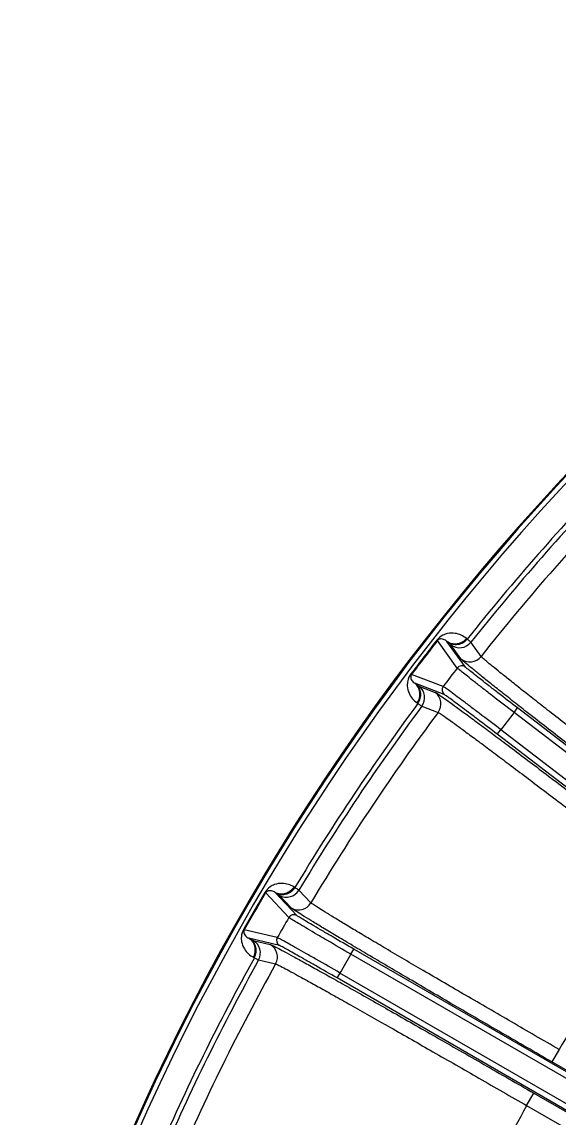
# Model space of a CAD drawing. Header units: millimetres. Extents: x -6 to 705, y -10 to 538.
# Drawn here: x 473.38 to 480.83, y 333.34 to 348.53 of the extents above; entities that cross this region are included whole.
import ezdxf

# ---------------------------------------------------------------- set-up
doc = ezdxf.new("R2010")
doc.units = ezdxf.units.MM

msp = doc.modelspace()

# ---------------------------------------------------------------- linework, layer by layer
at = {"color": 0, "linetype": 'Continuous', "lineweight": -3}
for p, q in [((479.132, 339.963), (479.141, 339.957)), ((479.553, 339.976), (479.541, 339.986)), ((479.415, 339.576), (479.141, 339.957)), ((479.527, 339.59), (479.272, 339.945)), ((479.283, 339.935), (479.272, 339.945)), ((479.466, 339.703), (479.325, 339.899)), ((479.745, 339.737), (479.603, 339.934)), ((478.772, 339.494), (478.781, 339.487)), ((479.219, 339.321), (478.781, 339.487)), ((478.826, 339.364), (478.838, 339.356)), ((479.234, 339.209), (478.826, 339.364)), ((478.884, 339.325), (479.11, 339.239)), ((478.857, 339.093), (478.869, 339.085)), ((478.923, 339.047), (479.149, 338.961)), ((480.202, 338.96), (480.251, 339.023)), ((486.945, 333.786), (480.202, 338.96)), ((486.993, 333.849), (480.251, 339.023)), ((479.97, 338.657), (480.018, 338.721)), ((486.712, 333.483), (479.97, 338.657)), ((486.761, 333.547), (480.018, 338.721)), ((476.748, 336.465), (476.758, 336.459)), ((477.188, 336.147), (476.889, 336.464)), ((476.901, 336.457), (476.889, 336.464)), ((477.163, 336.532), (477.151, 336.54)), ((477.385, 336.321), (477.219, 336.497)), ((477.079, 336.118), (476.758, 336.459)), ((477.113, 336.25), (476.947, 336.426)), ((476.452, 335.952), (476.462, 335.947)), ((476.918, 335.84), (476.462, 335.947)), ((476.523, 335.831), (476.536, 335.824)), ((476.948, 335.731), (476.523, 335.831)), ((476.585, 335.799), (476.821, 335.744)), ((476.588, 335.566), (476.601, 335.559)), ((477.939, 335.61), (477.979, 335.679)), ((485.3, 331.36), (477.939, 335.61)), ((485.34, 331.429), (477.979, 335.679)), ((476.66, 335.529), (476.895, 335.473)), ((477.749, 335.279), (477.789, 335.348)), ((485.109, 331.029), (477.749, 335.279)), ((485.149, 331.099), (477.788, 335.348)), ((480.827, 334.288), (480.727, 334.115)), ((482.169, 333.282), (480.727, 334.115)), ((480.377, 333.509), (480.477, 333.682)), ((480.477, 333.682), (481.92, 332.849)), ((480.377, 333.509), (481.819, 332.676))]:
    msp.add_line(p, q, dxfattribs=at)
for centre, radius, start, end in [((504.629, 320.026), 32.5, 118.6989, 164.0661), ((504.629, 320.026), 32.486, 118.7616, 164.0956), ((504.629, 320.026), 32.419, 118.8018, 164.0554), ((504.629, 320.026), 32.044, 136.0048, 141.4952), ((504.629, 320.026), 31.978, 136.0011, 141.4989), ((504.629, 320.026), 31.745, 135.8831, 141.6169), ((504.629, 320.026), 32.366, 141.9762, 143.0238), ((504.629, 320.026), 32.355, 141.9762, 143.0238), ((479.447, 340.058), 0.2, 232.5255, 321.5084), ((479.588, 339.862), 0.2, 232.5232, 321.626), ((504.629, 320.026), 31.905, 142.2117, 142.7883), ((479.478, 339.527), 0.08, 52.5233, 142.2203), ((478.762, 339.166), 0.2, 323.4919, 52.4769), ((478.988, 339.08), 0.2, 323.3743, 52.4867), ((479.283, 339.273), 0.08, 142.7797, 232.4767), ((504.629, 320.026), 32.044, 143.5048, 148.9952), ((504.629, 320.026), 31.978, 143.5011, 148.9989), ((504.629, 320.026), 31.745, 143.3831, 149.1169), ((504.629, 320.026), 30.906, 142.2204, 142.7796), ((504.629, 320.026), 32.366, 149.4762, 150.5238), ((477.047, 336.6), 0.2, 240.0255, 329.0084), ((504.629, 320.026), 27.748, 143.4291, 149.0709), ((504.629, 320.026), 32.355, 149.4762, 150.5238), ((477.213, 336.423), 0.2, 240.0232, 329.126), ((504.629, 320.026), 31.905, 149.7117, 150.2883), ((477.148, 336.077), 0.08, 60.0233, 149.7203), ((476.485, 335.626), 0.2, 330.9919, 59.9769), ((476.721, 335.571), 0.2, 330.8743, 59.9867), ((476.988, 335.8), 0.08, 150.2797, 239.9767), ((504.629, 320.026), 32.044, 151.0048, 156.4952), ((504.629, 320.026), 30.906, 149.7204, 150.2796), ((504.629, 320.026), 31.978, 151.0011, 156.4989), ((504.629, 320.026), 31.745, 150.8831, 156.6169), ((504.629, 320.026), 27.748, 150.9291, 156.5709)]:
    msp.add_arc(centre, radius, start, end, dxfattribs=at)
for points, knots in [([(479.541, 339.986), (479.519, 340.003), (479.47, 340.035), (479.38, 340.063), (479.29, 340.061), (479.201, 340.03), (479.154, 339.991), (479.132, 339.963)], [0, 0, 0, 0, 0.185744, 0.382422, 0.613855, 0.767811, 1, 1, 1, 1]), ([(479.272, 339.945), (479.265, 339.951), (479.25, 339.962), (479.223, 339.975), (479.197, 339.98), (479.167, 339.978), (479.149, 339.967), (479.141, 339.957)], [0, 0, 0, 0, 0.190811, 0.38645, 0.601969, 0.735005, 1, 1, 1, 1]), ([(479.541, 339.986), (479.525, 339.966), (479.486, 339.931), (479.413, 339.905), (479.337, 339.908), (479.291, 339.93), (479.272, 339.945)], [0, 0, 0, 0, 0.256165, 0.509245, 0.7569, 1, 1, 1, 1]), ([(479.553, 339.976), (479.537, 339.956), (479.497, 339.922), (479.424, 339.896), (479.348, 339.899), (479.303, 339.92), (479.283, 339.935)], [0, 0, 0, 0, 0.256165, 0.509245, 0.7569, 1, 1, 1, 1]), ([(479.603, 339.934), (479.599, 339.939), (479.581, 339.952), (479.565, 339.967), (479.553, 339.976)], [0, 0, 0, 0, 0.299525, 1, 1, 1, 1]), ([(479.325, 339.899), (479.322, 339.904), (479.307, 339.915), (479.293, 339.927), (479.283, 339.935)], [0, 0, 0, 0, 0.299659, 1, 1, 1, 1]), ([(482.77, 337.114), (482.558, 337.277), (482.143, 337.596), (481.539, 338.062), (480.982, 338.495), (480.556, 338.827), (480.253, 339.064), (480.06, 339.217), (479.892, 339.35), (479.751, 339.463), (479.638, 339.555), (479.554, 339.624), (479.502, 339.668), (479.477, 339.692), (479.469, 339.7), (479.466, 339.703)], [0, 0, 0, 0, 0.190889, 0.374809, 0.544919, 0.695025, 0.760811, 0.819583, 0.870816, 0.91403, 0.94883, 0.974897, 0.991986, 0.99713, 1, 1, 1, 1]), ([(482.892, 337.273), (482.69, 337.427), (482.294, 337.732), (481.719, 338.175), (481.188, 338.587), (480.782, 338.903), (480.494, 339.129), (480.31, 339.274), (480.15, 339.401), (480.016, 339.509), (479.908, 339.596), (479.828, 339.662), (479.779, 339.704), (479.754, 339.727), (479.747, 339.734), (479.745, 339.737)], [0, 0, 0, 0, 0.190901, 0.374832, 0.544948, 0.695056, 0.760842, 0.819613, 0.870845, 0.914053, 0.948846, 0.974907, 0.991992, 0.997133, 1, 1, 1, 1]), ([(480.202, 338.96), (480.103, 339.036), (479.959, 339.147), (479.776, 339.289), (479.659, 339.38), (479.563, 339.456), (479.496, 339.508), (479.456, 339.541), (479.436, 339.557), (479.423, 339.569), (479.417, 339.574), (479.415, 339.576)], [0, 0, 0, 0, 0.374844, 0.544935, 0.694992, 0.819577, 0.914015, 0.948828, 0.974886, 0.991995, 1, 1, 1, 1]), ([(480.251, 339.023), (480.159, 339.093), (480.027, 339.195), (479.859, 339.326), (479.751, 339.41), (479.662, 339.48), (479.601, 339.528), (479.565, 339.558), (479.546, 339.573), (479.534, 339.584), (479.528, 339.588), (479.527, 339.59)], [0, 0, 0, 0, 0.374823, 0.544904, 0.694955, 0.819543, 0.913992, 0.948813, 0.974878, 0.991992, 1, 1, 1, 1]), ([(478.772, 339.494), (478.751, 339.466), (478.726, 339.411), (478.718, 339.316), (478.74, 339.229), (478.791, 339.149), (478.834, 339.11), (478.857, 339.093)], [0, 0, 0, 0, 0.232243, 0.386195, 0.617609, 0.81427, 1, 1, 1, 1]), ([(478.781, 339.487), (478.773, 339.477), (478.767, 339.457), (478.772, 339.427), (478.784, 339.403), (478.804, 339.381), (478.819, 339.369), (478.826, 339.364)], [0, 0, 0, 0, 0.264924, 0.397997, 0.61353, 0.80918, 1, 1, 1, 1]), ([(478.857, 339.093), (478.872, 339.114), (478.895, 339.161), (478.901, 339.238), (478.878, 339.311), (478.846, 339.349), (478.826, 339.364)], [0, 0, 0, 0, 0.256165, 0.509245, 0.7569, 1, 1, 1, 1]), ([(478.838, 339.356), (478.849, 339.348), (478.864, 339.338), (478.879, 339.327), (478.884, 339.325)], [0, 0, 0, 0, 0.700341, 1, 1, 1, 1]), ([(478.869, 339.085), (478.884, 339.105), (478.907, 339.152), (478.913, 339.229), (478.89, 339.302), (478.858, 339.341), (478.838, 339.356)], [0, 0, 0, 0, 0.256165, 0.509245, 0.7569, 1, 1, 1, 1]), ([(479.11, 339.239), (479.114, 339.238), (479.124, 339.232), (479.153, 339.213), (479.209, 339.175), (479.298, 339.111), (479.416, 339.026), (479.561, 338.919), (479.734, 338.791), (479.931, 338.644), (480.238, 338.413), (480.669, 338.088), (481.231, 337.661), (481.838, 337.199), (482.254, 336.88), (482.466, 336.718)], [0, 0, 0, 0, 0.00287, 0.008014, 0.025102, 0.051169, 0.085969, 0.129183, 0.180416, 0.239188, 0.304974, 0.45508, 0.62519, 0.80911, 1, 1, 1, 1]), ([(480.018, 338.721), (479.919, 338.797), (479.775, 338.907), (479.59, 339.047), (479.472, 339.136), (479.374, 339.21), (479.306, 339.26), (479.264, 339.291), (479.243, 339.306), (479.229, 339.315), (479.222, 339.32), (479.219, 339.321)], [0, 0, 0, 0, 0.374865, 0.544956, 0.695008, 0.819588, 0.914021, 0.948831, 0.974883, 0.99199, 1, 1, 1, 1]), ([(479.97, 338.657), (479.878, 338.727), (479.746, 338.829), (479.576, 338.957), (479.467, 339.039), (479.377, 339.107), (479.314, 339.154), (479.276, 339.181), (479.256, 339.195), (479.243, 339.204), (479.237, 339.209), (479.234, 339.209)], [0, 0, 0, 0, 0.374836, 0.544918, 0.694962, 0.819547, 0.913998, 0.948816, 0.974873, 0.991982, 1, 1, 1, 1]), ([(478.869, 339.085), (478.881, 339.076), (478.899, 339.063), (478.917, 339.05), (478.923, 339.047)], [0, 0, 0, 0, 0.700475, 1, 1, 1, 1]), ([(479.149, 338.961), (479.152, 338.96), (479.162, 338.954), (479.19, 338.937), (479.243, 338.9), (479.328, 338.84), (479.44, 338.758), (479.579, 338.656), (479.743, 338.535), (479.93, 338.395), (480.223, 338.175), (480.634, 337.865), (481.169, 337.459), (481.746, 337.018), (482.142, 336.714), (482.344, 336.559)], [0, 0, 0, 0, 0.002867, 0.008008, 0.025093, 0.051153, 0.085946, 0.129155, 0.180386, 0.239157, 0.304943, 0.455051, 0.625167, 0.809098, 1, 1, 1, 1]), ([(477.151, 336.54), (477.127, 336.555), (477.074, 336.58), (476.981, 336.596), (476.892, 336.582), (476.807, 336.54), (476.766, 336.495), (476.748, 336.465)], [0, 0, 0, 0, 0.185744, 0.382422, 0.613855, 0.767811, 1, 1, 1, 1]), ([(476.889, 336.464), (476.881, 336.47), (476.865, 336.479), (476.837, 336.488), (476.81, 336.49), (476.781, 336.484), (476.764, 336.47), (476.758, 336.459)], [0, 0, 0, 0, 0.190811, 0.38645, 0.601969, 0.735005, 1, 1, 1, 1]), ([(477.151, 336.54), (477.137, 336.518), (477.103, 336.479), (477.034, 336.444), (476.958, 336.437), (476.91, 336.452), (476.889, 336.464)], [0, 0, 0, 0, 0.256165, 0.509245, 0.7569, 1, 1, 1, 1]), ([(477.163, 336.532), (477.15, 336.511), (477.115, 336.471), (477.047, 336.436), (476.971, 336.429), (476.922, 336.444), (476.901, 336.457)], [0, 0, 0, 0, 0.256165, 0.509245, 0.7569, 1, 1, 1, 1]), ([(477.219, 336.497), (477.214, 336.501), (477.195, 336.512), (477.176, 336.524), (477.163, 336.532)], [0, 0, 0, 0, 0.299525, 1, 1, 1, 1]), ([(476.947, 336.426), (476.944, 336.43), (476.927, 336.44), (476.912, 336.45), (476.901, 336.457)], [0, 0, 0, 0, 0.299659, 1, 1, 1, 1]), ([(480.827, 334.288), (480.606, 334.415), (480.174, 334.665), (479.546, 335.03), (478.966, 335.368), (478.522, 335.629), (478.207, 335.815), (478.006, 335.935), (477.831, 336.04), (477.683, 336.129), (477.565, 336.202), (477.477, 336.257), (477.423, 336.292), (477.396, 336.311), (477.387, 336.318), (477.385, 336.321)], [0, 0, 0, 0, 0.190901, 0.374832, 0.544948, 0.695056, 0.760842, 0.819613, 0.870845, 0.914053, 0.948846, 0.974907, 0.991992, 0.997133, 1, 1, 1, 1]), ([(480.727, 334.115), (480.496, 334.248), (480.042, 334.511), (479.382, 334.894), (478.773, 335.25), (478.308, 335.524), (477.977, 335.72), (477.766, 335.846), (477.582, 335.956), (477.427, 336.05), (477.303, 336.126), (477.21, 336.184), (477.153, 336.22), (477.125, 336.24), (477.116, 336.247), (477.113, 336.25)], [0, 0, 0, 0, 0.190889, 0.374809, 0.544919, 0.695025, 0.760811, 0.819583, 0.870816, 0.91403, 0.94883, 0.974897, 0.991986, 0.99713, 1, 1, 1, 1]), ([(477.939, 335.61), (477.831, 335.672), (477.674, 335.763), (477.474, 335.88), (477.347, 335.955), (477.241, 336.018), (477.168, 336.061), (477.124, 336.088), (477.102, 336.102), (477.088, 336.111), (477.081, 336.116), (477.079, 336.118)], [0, 0, 0, 0, 0.374844, 0.544935, 0.694992, 0.819577, 0.914015, 0.948828, 0.974886, 0.991995, 1, 1, 1, 1]), ([(477.979, 335.679), (477.88, 335.736), (477.736, 335.82), (477.552, 335.928), (477.434, 335.997), (477.337, 336.054), (477.27, 336.094), (477.23, 336.119), (477.209, 336.132), (477.196, 336.141), (477.19, 336.145), (477.188, 336.147)], [0, 0, 0, 0, 0.374823, 0.544904, 0.694955, 0.819543, 0.913992, 0.948813, 0.974878, 0.991992, 1, 1, 1, 1]), ([(476.452, 335.952), (476.435, 335.922), (476.417, 335.864), (476.422, 335.769), (476.455, 335.685), (476.516, 335.613), (476.564, 335.579), (476.588, 335.566)], [0, 0, 0, 0, 0.232243, 0.386195, 0.617609, 0.81427, 1, 1, 1, 1]), ([(476.462, 335.947), (476.456, 335.936), (476.452, 335.915), (476.461, 335.886), (476.476, 335.864), (476.498, 335.844), (476.515, 335.835), (476.523, 335.831)], [0, 0, 0, 0, 0.264924, 0.397997, 0.61353, 0.80918, 1, 1, 1, 1]), ([(476.588, 335.566), (476.601, 335.589), (476.617, 335.638), (476.614, 335.715), (476.582, 335.785), (476.544, 335.819), (476.523, 335.831)], [0, 0, 0, 0, 0.256165, 0.509245, 0.7569, 1, 1, 1, 1]), ([(476.536, 335.824), (476.547, 335.818), (476.564, 335.81), (476.58, 335.8), (476.585, 335.799)], [0, 0, 0, 0, 0.700341, 1, 1, 1, 1]), ([(476.601, 335.559), (476.614, 335.582), (476.63, 335.631), (476.627, 335.708), (476.595, 335.778), (476.557, 335.812), (476.536, 335.824)], [0, 0, 0, 0, 0.256165, 0.509245, 0.7569, 1, 1, 1, 1]), ([(476.821, 335.744), (476.825, 335.743), (476.835, 335.738), (476.867, 335.724), (476.927, 335.693), (477.023, 335.642), (477.151, 335.572), (477.31, 335.485), (477.497, 335.381), (477.712, 335.261), (478.047, 335.072), (478.517, 334.806), (479.13, 334.456), (479.791, 334.077), (480.246, 333.815), (480.477, 333.682)], [0, 0, 0, 0, 0.00287, 0.008014, 0.025102, 0.051169, 0.085969, 0.129183, 0.180416, 0.239188, 0.304974, 0.45508, 0.62519, 0.80911, 1, 1, 1, 1]), ([(477.788, 335.348), (477.68, 335.411), (477.523, 335.501), (477.322, 335.616), (477.193, 335.689), (477.086, 335.749), (477.012, 335.79), (476.966, 335.815), (476.944, 335.827), (476.928, 335.835), (476.921, 335.839), (476.918, 335.84)], [0, 0, 0, 0, 0.374865, 0.544956, 0.695008, 0.819588, 0.914021, 0.948831, 0.974883, 0.99199, 1, 1, 1, 1]), ([(477.749, 335.279), (477.649, 335.336), (477.504, 335.42), (477.319, 335.525), (477.201, 335.592), (477.102, 335.648), (477.034, 335.686), (476.992, 335.708), (476.971, 335.72), (476.957, 335.726), (476.95, 335.73), (476.948, 335.731)], [0, 0, 0, 0, 0.374836, 0.544918, 0.694962, 0.819547, 0.913998, 0.948816, 0.974873, 0.991982, 1, 1, 1, 1]), ([(476.601, 335.559), (476.615, 335.552), (476.634, 335.542), (476.654, 335.531), (476.66, 335.529)], [0, 0, 0, 0, 0.700475, 1, 1, 1, 1]), ([(476.895, 335.473), (476.899, 335.472), (476.909, 335.468), (476.939, 335.455), (476.997, 335.425), (477.088, 335.377), (477.21, 335.31), (477.361, 335.227), (477.54, 335.128), (477.744, 335.014), (478.063, 334.834), (478.511, 334.58), (479.094, 334.247), (479.724, 333.886), (480.157, 333.636), (480.377, 333.509)], [0, 0, 0, 0, 0.002867, 0.008008, 0.025093, 0.051153, 0.085946, 0.129155, 0.180386, 0.239157, 0.304943, 0.455051, 0.625167, 0.809098, 1, 1, 1, 1])]:
    msp.add_open_spline(points, degree=3, knots=knots, dxfattribs=at)

doc.saveas('drawing.dxf')
